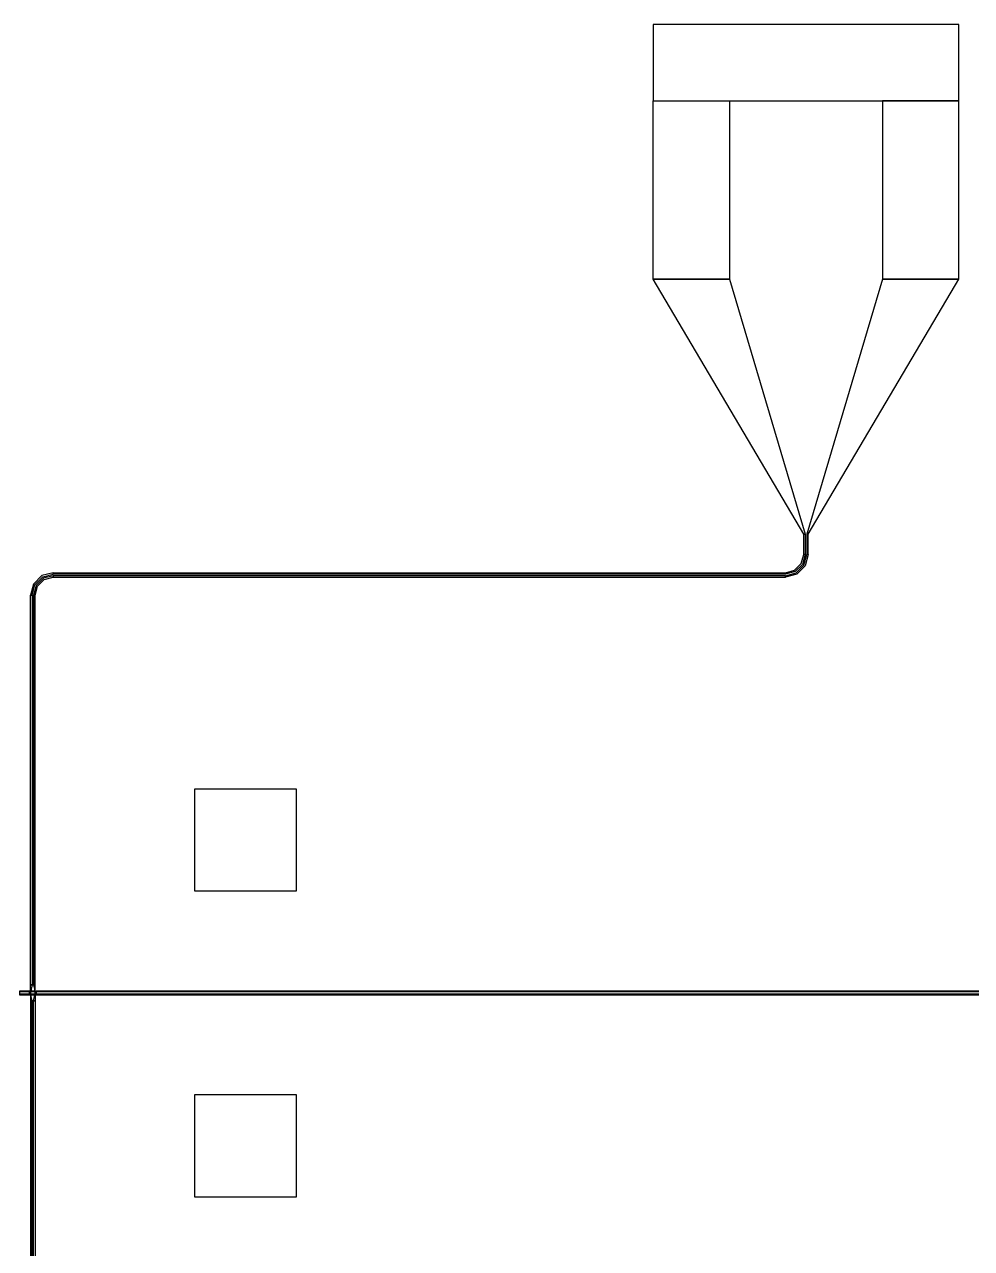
# Model space of a CAD drawing. Extents: x -18850 to 18850, y -21700 to 21700.
# Drawn here: x 9133 to 10062, y -16351 to -15150 of the extents above; entities that cross this region are included whole.
import ezdxf

# ---------------------------------------------------------------- set-up
doc = ezdxf.new("R2010")
doc.units = 0
for name, color, linetype in [('GAP', 1, 'continuous'), ('PIN', 2, 'continuous'), ('VIA', 3, 'continuous')]:
    doc.layers.add(name, color=color, linetype=linetype)

# ---------------------------------------------------------------- blocks, each defined once
blk = doc.blocks.new('R2C1')
for points in [[(5850, 1900), (5850, 1825), (6150, 1825), (6150, 1900), (5850, 1900)], [(5925, 1825), (5925, 1650), (5850, 1650), (5850, 1825), (5925, 1825)], [(6075, 1825), (6075, 1650), (6150, 1650), (6150, 1825), (6075, 1825)], [(5925, 1650), (5999.2, 1400), (5997.8, 1400), (5850, 1650), (5925, 1650)], [(6075, 1650), (6000.8, 1400), (6002.2, 1400), (6150, 1650), (6075, 1650)], [(5999.2, 1400), (5999.2, 1380), (5997.8, 1380), (5997.8, 1400), (5999.2, 1400)], [(6000.8, 1400), (6000.8, 1380), (6002.2, 1380), (6002.2, 1400), (6000.8, 1400)], [(6002.2, 1380), (5999.3, 1368.9), (5991.1, 1360.7), (5980, 1357.8), (5980, 1359.2), (5990.4, 1362), (5998, 1369.6), (6000.8, 1380), (6002.2, 1380)], [(5999.2, 1380), (5996.7, 1370.4), (5989.6, 1363.3), (5980, 1360.8), (5980, 1362.2), (5988.9, 1364.6), (5995.4, 1371.1), (5997.8, 1380), (5999.2, 1380)], [(5261.5, 1362.2), (5250.4, 1359.3), (5242.2, 1351.1), (5239.2, 1340), (5240.7, 1340), (5243.5, 1350.4), (5251.1, 1358), (5261.5, 1360.8), (5261.5, 1362.2)], [(5261.5, 1359.2), (5251.9, 1356.7), (5244.8, 1349.6), (5242.2, 1340), (5243.7, 1340), (5246.1, 1348.9), (5252.6, 1355.4), (5261.5, 1357.8), (5261.5, 1359.2)], [(5980, 1360.8), (5261.5, 1360.8), (5261.5, 1362.2), (5980, 1362.2), (5980, 1360.8)], [(5980, 1359.2), (5261.5, 1359.2), (5261.5, 1357.8), (5980, 1357.8), (5980, 1359.2)], [(5240.7, 1340), (5240.7, 957.8), (5239.2, 957.8), (5239.2, 1340), (5240.7, 1340)], [(5242.2, 1340), (5242.2, 957.8), (5243.7, 957.8), (5243.7, 1340), (5242.2, 1340)], [(5240.7, 957.8), (5239.7, 953.8), (5239.2, 953.8), (5239.2, 957.8), (5240.7, 957.8)], [(5239.7, 953.8), (5239.7, 951.8), (5239.2, 951.8), (5239.2, 953.8), (5239.7, 953.8)], [(5242.2, 957.8), (5243.2, 953.8), (5243.7, 953.8), (5243.7, 957.8), (5242.2, 957.8)], [(5243.2, 953.8), (5243.2, 951.8), (5243.7, 951.8), (5243.7, 953.8), (5243.2, 953.8)], [(5239.7, 946.3), (5239.7, 948.3), (5239.2, 948.3), (5239.2, 946.3), (5239.7, 946.3)], [(5240.7, 942.3), (5239.7, 946.3), (5239.2, 946.3), (5239.2, 942.3), (5240.7, 942.3)], [(5240.7, 560), (5240.7, 942.3), (5239.2, 942.3), (5239.2, 560), (5240.7, 560)], [(5242.2, 942.3), (5243.2, 946.3), (5243.7, 946.3), (5243.7, 942.3), (5242.2, 942.3)], [(5242.2, 560), (5242.2, 942.3), (5243.7, 942.3), (5243.7, 560), (5242.2, 560)], [(5243.2, 946.3), (5243.2, 948.3), (5243.7, 948.3), (5243.7, 946.3), (5243.2, 946.3)]]:
    blk.add_lwpolyline(points)
blk = doc.blocks.new('R2C1GAP')
for points in [[(5238.2, 951.8), (5228.2, 951.8), (5228.2, 948.2), (5238.2, 948.2), (5238.2, 951.8)], [(5239.2, 950), (5238.2, 950), (5238.2, 951.8), (5239.2, 951.8), (5239.2, 950)], [(5239.2, 950), (5238.2, 950), (5238.2, 948.2), (5239.2, 948.2), (5239.2, 950)], [(5243.7, 951.8), (5239.2, 951.8), (5239.2, 948.2), (5243.7, 948.2), (5243.7, 951.8)], [(5244.7, 950), (5243.7, 950), (5243.7, 951.8), (5244.7, 951.8), (5244.7, 950)], [(5244.7, 950), (5243.7, 950), (5243.7, 948.2), (5244.7, 948.2), (5244.7, 950)], [(6175, 951.8), (5244.7, 951.8), (5244.7, 948.2), (6175, 948.2), (6175, 951.8)]]:
    blk.add_lwpolyline(points)
blk = doc.blocks.new('R2C1PIN')
for points in [[(5238.2, 950.9), (5228.2, 950.9), (5228.2, 949.1), (5238.2, 949.1), (5238.2, 950.9)], [(5239.2, 950), (5238.2, 950), (5238.2, 950.9), (5239.2, 950.9), (5239.2, 950)], [(5239.2, 950), (5238.2, 950), (5238.2, 949.1), (5239.2, 949.1), (5239.2, 950)], [(5243.7, 950.9), (5239.2, 950.9), (5239.2, 949.1), (5243.7, 949.1), (5243.7, 950.9)], [(5244.7, 950), (5243.7, 950), (5243.7, 950.9), (5244.7, 950.9), (5244.7, 950)], [(5244.7, 950), (5243.7, 950), (5243.7, 949.1), (5244.7, 949.1), (5244.7, 950)], [(6175, 950.9), (5244.7, 950.9), (5244.7, 949.1), (6175, 949.1), (6175, 950.9)]]:
    blk.add_lwpolyline(points)
blk = doc.blocks.new('R2C1VIA')
at = {"layer": 'via'}
for points in [[(5400, 1150), (5400, 1050), (5500, 1050), (5500, 1150), (5400, 1150)], [(5400, 850), (5400, 750), (5500, 750), (5500, 850), (5400, 850)]]:
    blk.add_lwpolyline(points, dxfattribs=at)

msp = doc.modelspace()

# ---------------------------------------------------------------- block references
msp.add_blockref('R2C1', (3900, -17050))
at = {"layer": 'gap'}
msp.add_blockref('R2C1gap', (3900, -17050), dxfattribs=at)
at = {"layer": 'pin'}
msp.add_blockref('R2C1pin', (3900, -17050), dxfattribs=at)
at = {"layer": 'via'}
msp.add_blockref('R2C1via', (3900, -17050), dxfattribs=at)

doc.saveas('drawing.dxf')
